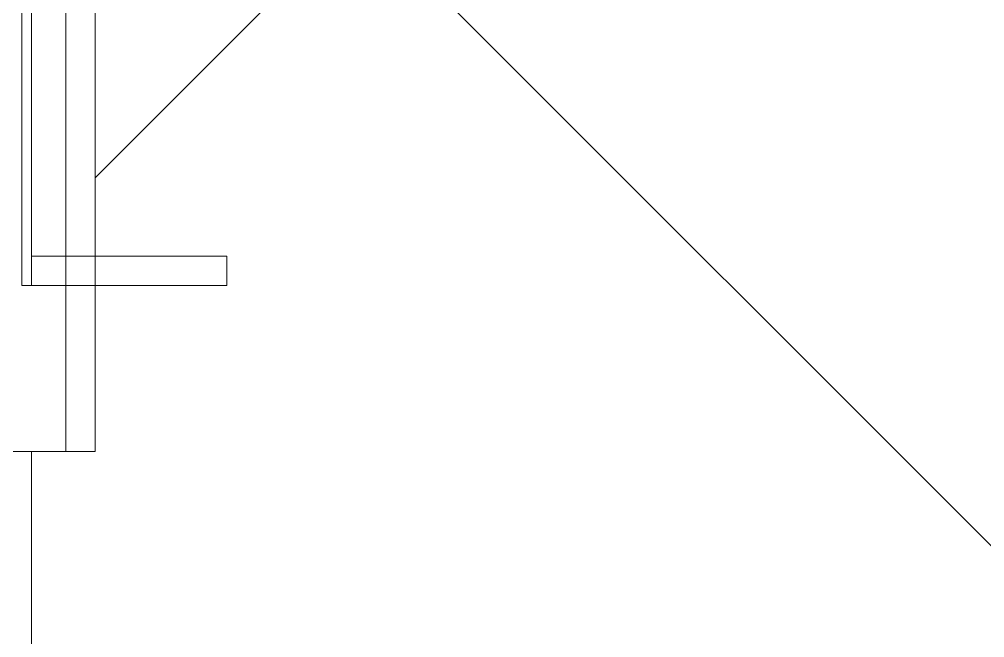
# Model space of a CAD drawing. Header units: millimetres. Extents: x -164500 to 426394, y -23753 to 102118.
# Drawn here: x 237974.4 to 238073.2, y 84920.3 to 84983.6 of the extents above; entities that cross this region are included whole.
import ezdxf

# ---------------------------------------------------------------- set-up
doc = ezdxf.new("R2010")
doc.units = ezdxf.units.MM
for name, color, linetype, lineweight in [('A-GLAZ-CWMG', 7, 'Continuous', 9), ('A-GLAZ-CWMG-1', 7, 'Continuous', 20), ('A-WALL', 7, 'Continuous', 5)]:
    doc.layers.add(name, color=color, linetype=linetype, lineweight=lineweight)
doc.layers.add('A-WALL-1', color=9, linetype='Continuous', lineweight=5, true_color=0x808080)
doc.layers.add('A-WALL-FNSH-1', color=9, linetype='Continuous', lineweight=5, true_color=0x808080)
pattern_1 = [(45, (148772.12, 0), (-141.42136, 141.42136), []), (135, (148772.12, 0), (-141.42136, -141.42136), [])]

# ---------------------------------------------------------------- blocks, each defined once
blk = doc.blocks.new('Прямоугольный импост - Импост структурный с накладкой - 190мм-23946639-Объем проектирования 2 этажа')
at = {"layer": 'A-GLAZ-CWMG-1'}
for p, q in [((0, -40), (0, -190)), ((0, -190), (-50, -190))]:
    blk.add_line(p, q, dxfattribs=at)
blk = doc.blocks.new('2floor')
at = {"layer": 'A-WALL'}
h = blk.add_hatch(dxfattribs=at)
h.set_pattern_fill('FP_24', color=256, style=0, pattern_type=2)
h.set_pattern_definition(pattern_1)
h.paths.add_polyline_path([(238132.123, -100), (238132.123, 10502), (237982.123, 10502), (237982.123, -100), (238122.123, -100)])
h = blk.add_hatch(dxfattribs=at)
h.set_pattern_fill('FP_24', color=256, style=0, pattern_type=2)
h.set_pattern_definition(pattern_1)
h.paths.add_polyline_path([(237979.123, 10250), (237982.123, 10250), (237982.123, 10400), (237975.623, 10400), (237975.623, 10250)])
h.paths.add_polyline_path([(233702.123, 10250), (233722.123, 10250), (233722.123, 10400), (233472.123, 10400), (233472.123, 10250), (233622.123, 10250)])
for p, q in [((237979.123, 10505), (237979.123, 10400)), ((237982.123, 10502), (237982.123, 10400)), ((237974.123, 10400), (237982.123, 10400))]:
    blk.add_line(p, q, dxfattribs=at)
at = {"layer": 'A-WALL-1'}
for p, q in [((237995.623, 10420), (237975.623, 10420)), ((237995.623, 10417), (237995.623, 10420)), ((237975.623, 10417), (237995.623, 10417))]:
    blk.add_line(p, q, dxfattribs=at)
at = {"layer": 'A-WALL-FNSH-1'}
for p, q in [((237974.623, 10621), (237974.623, 10417)), ((237975.623, 10417), (237975.623, 10620)), ((237974.623, 10417), (237975.623, 10417))]:
    blk.add_line(p, q, dxfattribs=at)
at = {"layer": 'A-GLAZ-CWMG', "extrusion": (0, 0, -1), "rotation": 180}
blk.add_blockref('Прямоугольный импост - Импост структурный с накладкой - 190мм-23946639-Объем проектирования 2 этажа', (-237975.623, 10210), dxfattribs=at)

msp = doc.modelspace()

# ---------------------------------------------------------------- block references
msp.add_blockref('2floor', (0, 74539.358))

doc.saveas('drawing.dxf')
